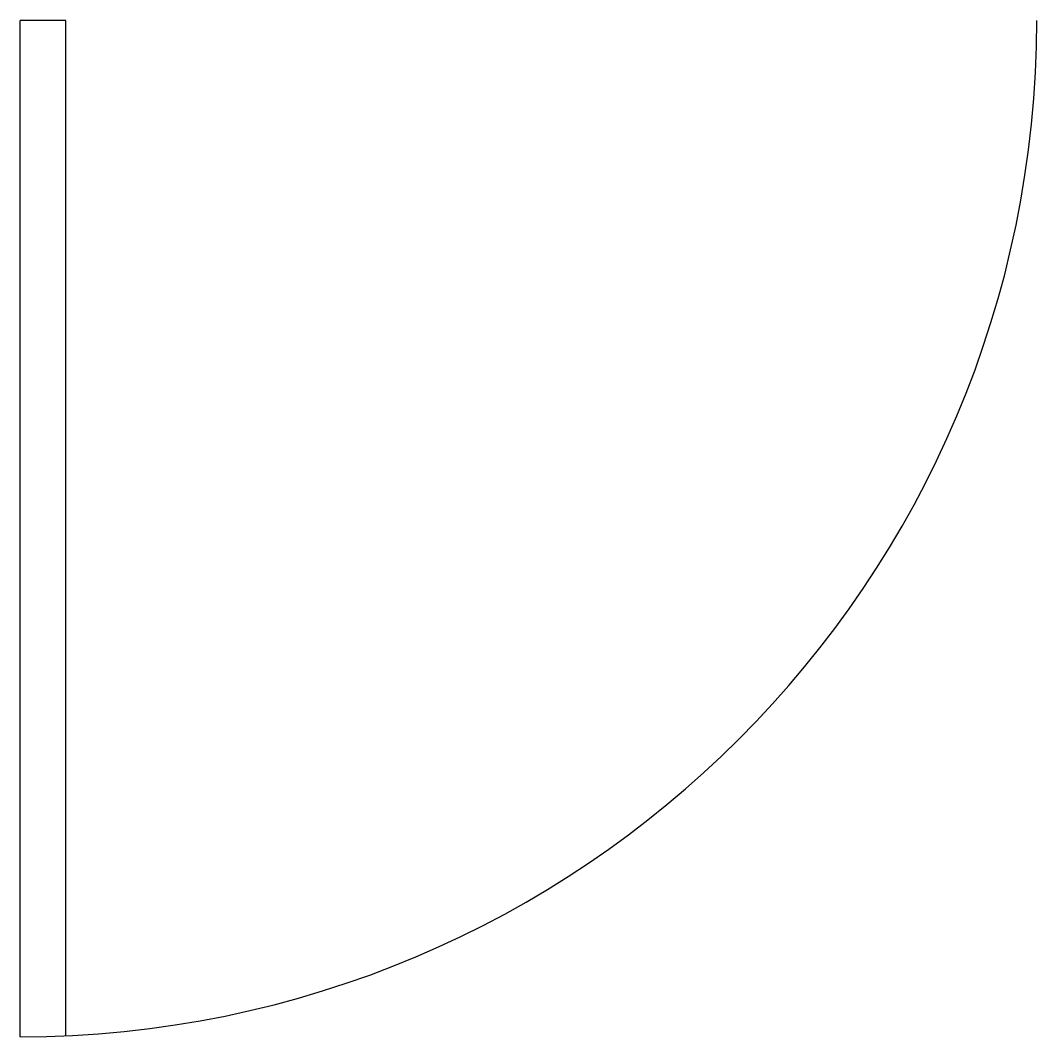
# Model space of a CAD drawing. Header units: inches. Extents: x 147 to 175, y -466.4 to -438.4.
import ezdxf

# ---------------------------------------------------------------- set-up
doc = ezdxf.new("R2010")
doc.units = ezdxf.units.IN
doc.header["$MEASUREMENT"] = 0
doc.layers.get('0').update_dxf_attribs({"color": 2, "lineweight": 9})

msp = doc.modelspace()

# ---------------------------------------------------------------- linework, layer by layer
at = {"lineweight": 30}
for p, q in [((147.027, -466.41), (147.027, -438.41)), ((148.277, -438.41), (147.027, -438.41)), ((147.027, -438.41), (147.027, -438.41)), ((148.277, -466.382), (148.277, -438.41))]:
    msp.add_line(p, q, dxfattribs=at)
msp.add_arc((147.027, -438.41), 28, 270, 0, dxfattribs=at)

doc.saveas('drawing.dxf')
